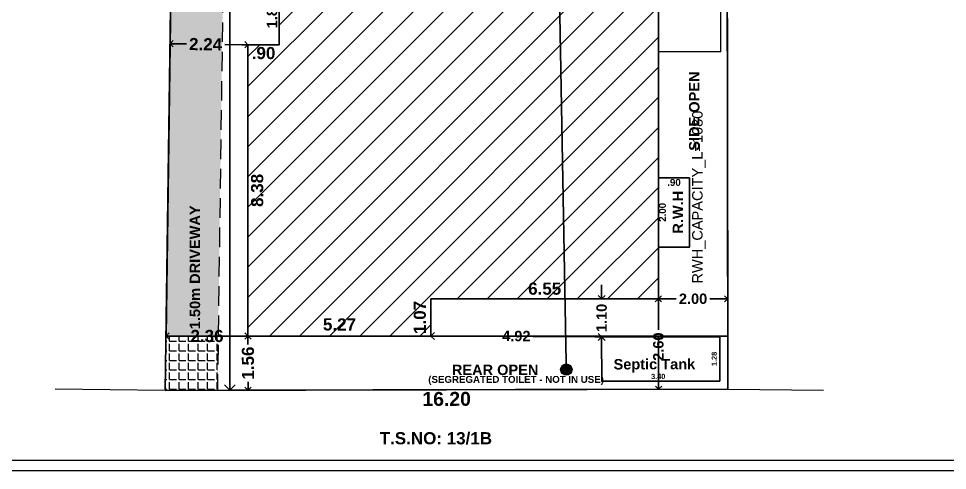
# Model space of a CAD drawing. Header units: metres. Extents: x -1558670 to -1556515, y 43632 to 45317.
# Drawn here: x -1558158.47 to -1558131.72, y 43963.56 to 43976.56 of the extents above; entities that cross this region are included whole.
import ezdxf
from ezdxf.enums import TextEntityAlignment as Align

# ---------------------------------------------------------------- set-up
doc = ezdxf.new("R2010")
doc.units = ezdxf.units.M
doc.header["$LTSCALE"] = 750
doc.header["$MEASUREMENT"] = 0
doc.header["$PDMODE"] = 35
doc.header["$PDSIZE"] = 50
doc.linetypes.add('HIDDEN', pattern=[0.375, 0.25, -0.125])
doc.layers.get('0').update_dxf_attribs({"lineweight": 5})
doc.layers.get('Defpoints').update_dxf_attribs({"lineweight": 0})
for name, color, linetype, lineweight in [('AR_WALL', 7, 'Continuous', 40), ('BLK_1_LVL_0_BLDG_FOOT_PRINT', 1, 'Continuous', 5), ('SEGREGATED_TOILET', 7, 'Continuous', 0)]:
    doc.layers.add(name, color=color, linetype=linetype, lineweight=lineweight)
doc.layers.add('BLK_1_COVERED_AREA', color=140, linetype='Continuous', plot=False)
for name, color, linetype in [('BLK_1_LVL_0_REAR_SETBACK', 11, 'Continuous'), ('BLK_1_LVL_0_SIDE_SETBACK1', 171, 'Continuous'), ('BLK_1_LVL_0_SIDE_SETBACK2', 102, 'Continuous'), ('BLK_1_MAX_HEIGHT_CAL_SET_BACK', 55, 'Continuous'), ('PLOT_BOUNDARY', 70, 'Continuous'), ('RWH', 130, 'Continuous'), ('SEPTIC_TANK_1', 7, 'Continuous')]:
    doc.layers.add(name, color=color, linetype=linetype)
doc.styles.add('Ar Bold', font='arialbd.ttf', dxfattribs={"height": 0.5})
doc.styles.get("Standard").update_dxf_attribs({"font": 'arial.ttf'})
doc.dimstyles.new('~dimensions', dxfattribs={"dimtxt": 0.5, "dimasz": 0.17, "dimexe": 0.05, "dimexo": 0.0625, "dimgap": 0.06, "dimtad": 0, "dimzin": 4, "dimdsep": 46, "dimtxsty": 'Ar Bold', "dimcen": 0.09, "dimse1": 1, "dimse2": 1, "dimsd1": 1, "dimsd2": 1, "dimclrt": 256, "dimadec": 0, "dimazin": 0, "dimtfac": 1, "dimtix": 1, "dimtofl": 0, "dimtmove": 2, "dimatfit": 3, "dimfxl": 0, "dimtolj": 1, "dimtzin": 0, "dimarcsym": 0})
doc.dimstyles.new('~Side open', dxfattribs={"dimtxt": 0.5, "dimasz": 0.18, "dimexe": 0.18, "dimexo": 0.0625, "dimgap": 0.09, "dimtad": 1, "dimzin": 4, "dimdsep": 46, "dimtxsty": 'Ar Bold', "dimblk": 'OPEN90', "dimcen": 0.09, "dimse1": 1, "dimse2": 1, "dimclrd": 252, "dimclrt": 256, "dimadec": 0, "dimazin": 0, "dimtfac": 1, "dimtix": 1, "dimtofl": 0, "dimtmove": 2, "dimatfit": 0, "dimfxl": 0, "dimtzin": 0, "dimarcsym": 0})
pattern_1 = [(0, (0, 0), (0, 0.275), [0.2, -0.075]), (90, (0, 0), (-0.275, 0), [0.2, -0.075])]

# ---------------------------------------------------------------- blocks, each defined once
blk = doc.blocks.new('*D19')
at = {"layer": 'Defpoints', "color": 0}
for p in [(-1558141.678, 43967.325), (-1558138.278, 43967.333), (-1558138.277, 43966.991)]:
    blk.add_point(p, dxfattribs=at)
at = {"insert": (-1558140.049, 43966.261), "char_height": 0.5, "attachment_point": 5, "rotation": 0.1341, "style": 'Ar Bold'}
blk.add_mtext('{\\H0.3x;3.40}', dxfattribs=at)
blk = doc.blocks.new('_Open90')
at = {"layer": 'AR_WALL', "color": 0, "lineweight": -2}
for p, q in [((0, 0), (-1, 0)), ((-0.5, 0.5), (0, 0)), ((0, 0), (-0.5, -0.5))]:
    blk.add_line(p, q, dxfattribs=at)
blk = doc.blocks.new('*D20')
at = {"layer": 'Defpoints', "color": 0}
for p in [(-1558138.929, 43967.404), (-1558138.278, 43967.405), (-1558138.275, 43966.13)]:
    blk.add_point(p, dxfattribs=at)
at = {"insert": (-1558138.436, 43966.766), "char_height": 0.5, "attachment_point": 5, "rotation": 90.1341, "style": 'Ar Bold'}
blk.add_mtext('{\\H0.3x;1.28}', dxfattribs=at)
blk = doc.blocks.new('*D21')
at = {"layer": 'Defpoints', "color": 0}
for p in [(-1558141.678, 43968.494), (-1558141.678, 43968.494), (-1558141.678, 43967.397)]:
    blk.add_point(p, dxfattribs=at)
at = {"layer": 'SEPTIC_TANK_1', "color": 1, "lineweight": -2}
for p, q in [((-1558141.678, 43968.694), (-1558141.678, 43968.894)), ((-1558141.678, 43967.197), (-1558141.678, 43966.997))]:
    blk.add_line(p, q, dxfattribs=at)
at = {"layer": 'SEPTIC_TANK_1', "color": 1, "lineweight": -2, "xscale": 0.2, "yscale": 0.2, "zscale": 0.2}
for p, rotation in [((-1558141.678, 43968.494), 270), ((-1558141.678, 43967.397), 90)]:
    blk.add_blockref('_Open90', p, dxfattribs=dict(at, rotation=rotation))
at = {"layer": 'SEPTIC_TANK_1', "insert": (-1558141.678, 43967.945), "char_height": 0.5, "attachment_point": 5, "rotation": 90, "style": 'Ar Bold'}
blk.add_mtext('{\\H0.6x;1.10}', dxfattribs=at)
blk = doc.blocks.new('*D22')
at = {"layer": 'Defpoints', "color": 0}
for p in [(-1558146.594, 43967.424), (-1558141.678, 43967.397), (-1558141.678, 43967.397)]:
    blk.add_point(p, dxfattribs=at)
at = {"layer": 'SEPTIC_TANK_1', "color": 2, "lineweight": -2}
for p, q in [((-1558146.394, 43967.423), (-1558144.618, 43967.413)), ((-1558141.878, 43967.398), (-1558143.651, 43967.408))]:
    blk.add_line(p, q, dxfattribs=at)
at = {"layer": 'SEPTIC_TANK_1', "color": 2, "lineweight": -2, "xscale": 0.2, "yscale": 0.2, "zscale": 0.2}
for p, rotation in [((-1558146.594, 43967.424), 179.6922264178883), ((-1558141.678, 43967.397), 359.6922264178884)]:
    blk.add_blockref('_Open90', p, dxfattribs=dict(at, rotation=rotation))
at = {"layer": 'SEPTIC_TANK_1', "insert": (-1558144.135, 43967.424), "char_height": 0.5, "attachment_point": 5, "rotation": 359.6922, "style": 'Ar Bold'}
blk.add_mtext('{\\H0.6x;4.92}', dxfattribs=at)
blk = doc.blocks.new('*D23')
at = {"layer": 'Defpoints', "color": 0}
for p in [(-1558140.044, 43971.98), (-1558139.144, 43971.98), (-1558140.044, 43971.843)]:
    blk.add_point(p, dxfattribs=at)
at = {"insert": (-1558139.594, 43971.843), "char_height": 0.5, "attachment_point": 5, "style": 'Ar Bold'}
blk.add_mtext('\\A1;{\\H0.4x;.90}', dxfattribs=at)
blk = doc.blocks.new('*D24')
at = {"layer": 'Defpoints', "color": 0}
for p in [(-1558140.044, 43971.98), (-1558139.926, 43971.98), (-1558140.044, 43969.984)]:
    blk.add_point(p, dxfattribs=at)
at = {"insert": (-1558139.926, 43970.982), "char_height": 0.5, "attachment_point": 5, "rotation": 90, "style": 'Ar Bold'}
blk.add_mtext('\\A1;{\\H0.4x;2.00}', dxfattribs=at)
blk = doc.blocks.new('*D26')
at = {"layer": 'BLK_1_MAX_HEIGHT_CAL_SET_BACK', "color": 6, "lineweight": -2}
for p, q in [((-1558152.386, 43991.525), (-1558152.386, 43979.448)), ((-1558152.386, 43966.167), (-1558152.386, 43978.244))]:
    blk.add_line(p, q, dxfattribs=at)
at = {"layer": 'Defpoints', "color": 0}
for p in [(-1558152.386, 43991.825), (-1558152.386, 43965.867), (-1558152.386, 43965.867)]:
    blk.add_point(p, dxfattribs=at)
at = {"layer": 'BLK_1_MAX_HEIGHT_CAL_SET_BACK', "color": 6, "lineweight": -2, "xscale": 0.3, "yscale": 0.3, "zscale": 0.3}
for p, rotation in [((-1558152.386, 43991.825), 90), ((-1558152.386, 43965.867), 270)]:
    blk.add_blockref('_Open90', p, dxfattribs=dict(at, rotation=rotation))
at = {"layer": 'BLK_1_MAX_HEIGHT_CAL_SET_BACK', "insert": (-1558152.251, 43978.846), "char_height": 0.5, "attachment_point": 5, "rotation": 90, "style": 'Ar Bold'}
blk.add_mtext('{\\H0.6x;\\C6;25.96}', dxfattribs=at)
blk = doc.blocks.new('*D32')
at = {"layer": 'Defpoints', "color": 0}
for p in [(-1558151.107, 43977.604), (-1558150.965, 43977.604), (-1558150.965, 43975.804)]:
    blk.add_point(p, dxfattribs=at)
at = {"insert": (-1558151.17, 43976.687), "char_height": 0.5, "attachment_point": 5, "rotation": 90, "style": 'Ar Bold'}
blk.add_mtext('{\\H0.6x;1.80}', dxfattribs=at)
blk = doc.blocks.new('*D35')
at = {"layer": 'Defpoints', "color": 0}
for p in [(-1558143.295, 43998.95), (-1558143.295, 43998.95), (-1558142.696, 43966.459)]:
    blk.add_point(p, dxfattribs=at)
at = {"layer": 'SEGREGATED_TOILET', "color": 1, "lineweight": -2}
for p, q in [((-1558143.291, 43998.75), (-1558143.006, 43983.301)), ((-1558142.7, 43966.659), (-1558142.984, 43982.108))]:
    blk.add_line(p, q, dxfattribs=at)
at = {"layer": 'SEGREGATED_TOILET', "color": 1, "lineweight": -2, "xscale": 0.2, "yscale": 0.2, "zscale": 0.2}
for p, rotation in [((-1558143.295, 43998.95), 91.05558358760368), ((-1558142.696, 43966.459), 271.0555835876037)]:
    blk.add_blockref('_Open90', p, dxfattribs=dict(at, rotation=rotation))
at = {"layer": 'SEGREGATED_TOILET', "insert": (-1558142.995, 43982.704), "char_height": 0.5, "attachment_point": 5, "rotation": 91.0556, "style": 'Ar Bold'}
blk.add_mtext('{\\H0.6x;\\C1;32.50}', dxfattribs=at)
blk = doc.blocks.new('*D63')
at = {"color": 252, "lineweight": -2}
for p, q in [((-1558151.864, 43967.244), (-1558151.864, 43967.184)), ((-1558151.861, 43966.048), (-1558151.861, 43966.108))]:
    blk.add_line(p, q, dxfattribs=at)
at = {"layer": 'Defpoints', "color": 0}
for p in [(-1558151.865, 43967.424), (-1558151.861, 43965.868), (-1558151.861, 43965.868)]:
    blk.add_point(p, dxfattribs=at)
at = {"color": 252, "lineweight": -2, "xscale": 0.18, "yscale": 0.18, "zscale": 0.18}
for p, rotation in [((-1558151.865, 43967.424), 90.1341412010088), ((-1558151.861, 43965.868), 270.1341412010088)]:
    blk.add_blockref('_Open90', p, dxfattribs=dict(at, rotation=rotation))
at = {"insert": (-1558151.863, 43966.646), "char_height": 0.5, "attachment_point": 5, "rotation": 90.1341, "style": 'Ar Bold'}
blk.add_mtext('{\\H0.7x;1.56}', dxfattribs=at)
blk = doc.blocks.new('*D64')
at = {"color": 252, "lineweight": -2}
for p, q in [((-1558140.044, 43968.314), (-1558140.042, 43967.601)), ((-1558140.038, 43966.076), (-1558140.04, 43966.636))]:
    blk.add_line(p, q, dxfattribs=at)
at = {"layer": 'Defpoints', "color": 0}
for p in [(-1558140.044, 43968.494), (-1558140.038, 43965.896), (-1558140.038, 43965.896)]:
    blk.add_point(p, dxfattribs=at)
at = {"color": 252, "lineweight": -2, "xscale": 0.18, "yscale": 0.18, "zscale": 0.18}
for p, rotation in [((-1558140.044, 43968.494), 90.13414120355115), ((-1558140.038, 43965.896), 270.1341412035512)]:
    blk.add_blockref('_Open90', p, dxfattribs=dict(at, rotation=rotation))
at = {"insert": (-1558140.044, 43967.119), "char_height": 0.5, "attachment_point": 5, "rotation": 90.1341, "style": 'Ar Bold'}
blk.add_mtext('{\\H0.6x;2.60}', dxfattribs=at)
blk = doc.blocks.new('*D65')
at = {"color": 252, "lineweight": -2}
for p, q in [((-1558139.864, 43968.494), (-1558139.529, 43968.494)), ((-1558138.229, 43968.496), (-1558138.564, 43968.496))]:
    blk.add_line(p, q, dxfattribs=at)
at = {"layer": 'Defpoints', "color": 0}
for p in [(-1558140.044, 43968.494), (-1558138.049, 43968.496), (-1558138.049, 43968.496)]:
    blk.add_point(p, dxfattribs=at)
at = {"color": 252, "lineweight": -2, "xscale": 0.18, "yscale": 0.18, "zscale": 0.18}
for p, rotation in [((-1558140.044, 43968.494), 180.0826138582105), ((-1558138.049, 43968.496), 0.08261385821051641)]:
    blk.add_blockref('_Open90', p, dxfattribs=dict(at, rotation=rotation))
at = {"insert": (-1558139.046, 43968.495), "char_height": 0.5, "attachment_point": 5, "rotation": 0.0826, "style": 'Ar Bold'}
blk.add_mtext('{\\H0.6x;2.00}', dxfattribs=at)
blk = doc.blocks.new('*D68')
at = {"color": 252, "lineweight": -2}
for p, q in [((-1558154.043, 43967.424), (-1558153.595, 43967.424)), ((-1558152.045, 43967.424), (-1558152.493, 43967.424))]:
    blk.add_line(p, q, dxfattribs=at)
at = {"layer": 'Defpoints', "color": 0}
for p in [(-1558154.223, 43967.424), (-1558154.223, 43967.424), (-1558151.865, 43967.424)]:
    blk.add_point(p, dxfattribs=at)
at = {"color": 252, "lineweight": -2, "xscale": 0.18, "yscale": 0.18, "zscale": 0.18}
for p, rotation in [((-1558154.223, 43967.424), 179.9999878983851), ((-1558151.865, 43967.424), 359.9999878983851)]:
    blk.add_blockref('_Open90', p, dxfattribs=dict(at, rotation=rotation))
at = {"insert": (-1558153.044, 43967.424), "char_height": 0.5, "attachment_point": 5, "rotation": 360, "style": 'Ar Bold'}
blk.add_mtext('{\\H0.7x;2.36}', dxfattribs=at)
blk = doc.blocks.new('*D69')
at = {"color": 252, "lineweight": -2}
for p, q in [((-1558153.927, 43975.832), (-1558153.638, 43975.828)), ((-1558152.045, 43975.806), (-1558152.53, 43975.813))]:
    blk.add_line(p, q, dxfattribs=at)
at = {"layer": 'Defpoints', "color": 0}
for p in [(-1558154.107, 43975.835), (-1558154.107, 43975.835), (-1558151.865, 43975.804)]:
    blk.add_point(p, dxfattribs=at)
at = {"color": 252, "lineweight": -2, "xscale": 0.18, "yscale": 0.18, "zscale": 0.18}
for p, rotation in [((-1558154.107, 43975.835), 179.2086057743605), ((-1558151.865, 43975.804), 359.2086057743606)]:
    blk.add_blockref('_Open90', p, dxfattribs=dict(at, rotation=rotation))
at = {"insert": (-1558153.084, 43975.82), "char_height": 0.5, "attachment_point": 5, "rotation": 359.2086, "style": 'Ar Bold'}
blk.add_mtext('{\\H0.7x;2.24}', dxfattribs=at)
blk = doc.blocks.new('*D71')
at = {"layer": 'Defpoints', "color": 0}
for p in [(-1558151.865, 43967.524), (-1558151.865, 43967.424), (-1558146.594, 43967.424)]:
    blk.add_point(p, dxfattribs=at)
at = {"insert": (-1558149.229, 43967.756), "char_height": 0.5, "attachment_point": 5, "style": 'Ar Bold'}
blk.add_mtext('{\\H0.7x;\\C1;5.27}', dxfattribs=at)
blk = doc.blocks.new('*D72')
at = {"layer": 'Defpoints', "color": 0}
for p in [(-1558146.594, 43968.494), (-1558146.824, 43967.424), (-1558146.594, 43967.424)]:
    blk.add_point(p, dxfattribs=at)
at = {"insert": (-1558146.913, 43967.959), "char_height": 0.5, "attachment_point": 5, "rotation": 90, "style": 'Ar Bold'}
blk.add_mtext('{\\H0.7x;\\C1;1.07}', dxfattribs=at)
blk = doc.blocks.new('*D73')
at = {"layer": 'Defpoints', "color": 0}
for p in [(-1558146.594, 43968.494), (-1558140.044, 43968.674), (-1558140.044, 43968.494)]:
    blk.add_point(p, dxfattribs=at)
at = {"insert": (-1558143.319, 43968.786), "char_height": 0.5, "attachment_point": 5, "style": 'Ar Bold'}
blk.add_mtext('{\\H0.7x;\\C1;6.55}', dxfattribs=at)
blk = doc.blocks.new('*D74')
at = {"layer": 'Defpoints', "color": 0}
for p in [(-1558151.865, 43975.804), (-1558151.865, 43967.424), (-1558151.413, 43967.424)]:
    blk.add_point(p, dxfattribs=at)
at = {"insert": (-1558151.598, 43971.614), "char_height": 0.5, "width": 1.2998, "attachment_point": 5, "rotation": 90, "style": 'Ar Bold'}
blk.add_mtext('{\\H0.7x;\\C1;8.38}', dxfattribs=at)
blk = doc.blocks.new('*D75')
at = {"layer": 'Defpoints', "color": 0}
for p in [(-1558151.865, 43975.804), (-1558150.965, 43975.804), (-1558151.865, 43975.008)]:
    blk.add_point(p, dxfattribs=at)
at = {"insert": (-1558151.415, 43975.563), "char_height": 0.5, "attachment_point": 5, "style": 'Ar Bold'}
blk.add_mtext('{\\H0.7x;\\C1;.90}', dxfattribs=at)
blk = doc.blocks.new('*D76')
at = {"layer": 'Defpoints', "color": 0}
for p in [(-1558150.965, 43987.765), (-1558150.695, 43987.765), (-1558150.965, 43975.804)]:
    blk.add_point(p, dxfattribs=at)
at = {"insert": (-1558150.716, 43981.784), "char_height": 0.5, "attachment_point": 5, "rotation": 90, "style": 'Ar Bold'}
blk.add_mtext('{\\H0.7x;\\C1;11.96}', dxfattribs=at)
blk = doc.blocks.new('*D82')
at = {"layer": 'Defpoints', "color": 0}
for p in [(-1558140.044, 43987.995), (-1558140.597, 43968.494), (-1558140.044, 43968.494)]:
    blk.add_point(p, dxfattribs=at)
at = {"insert": (-1558140.306, 43978.244), "char_height": 0.5, "attachment_point": 5, "rotation": 90, "style": 'Ar Bold'}
blk.add_mtext('{\\H0.7x;\\C1;19.50}', dxfattribs=at)
blk = doc.blocks.new('*D122')
at = {"layer": 'Defpoints', "color": 0}
for p in [(-1558154.245, 43965.862), (-1558138.045, 43965.9), (-1558154.243, 43964.915)]:
    blk.add_point(p, dxfattribs=at)
at = {"insert": (-1558146.143, 43965.613), "char_height": 0.5, "attachment_point": 5, "rotation": 0.1341, "style": 'Ar Bold'}
blk.add_mtext('{\\H0.8x;16.20}', dxfattribs=at)
blk = doc.blocks.new('*D123')
at = {"layer": 'Defpoints', "color": 0}
for p in [(-1558138.092, 43998.3), (-1558137.494, 43998.301), (-1558138.045, 43965.9)]:
    blk.add_point(p, dxfattribs=at)
at = {"insert": (-1558137.708, 43982.101), "char_height": 0.5, "attachment_point": 5, "rotation": 90.0826, "style": 'Ar Bold'}
blk.add_mtext('{\\H0.8x;32.40}', dxfattribs=at)
blk = doc.blocks.new('*D124')
at = {"layer": 'Defpoints', "color": 0}
for p in [(-1558154.127, 44000.264), (-1558153.77, 44000.259), (-1558154.245, 43965.862)]:
    blk.add_point(p, dxfattribs=at)
at = {"insert": (-1558154.413, 43983.07), "char_height": 0.5, "attachment_point": 5, "rotation": 89.2086, "style": 'Ar Bold'}
blk.add_mtext('{\\H0.8x;34.40}', dxfattribs=at)

msp = doc.modelspace()

# ---------------------------------------------------------------- hatches: boundary and pattern name
h = msp.add_hatch()
h.set_pattern_fill('ANGLE', color=8)
h.set_pattern_definition(pattern_1)
h.paths.add_polyline_path([(-1558152.386, 44000.086), (-1558153.77, 44000.259), (-1558153.886, 43991.825), (-1558152.386, 43991.825)])
h.paths.add_polyline_path([(-1558152.465, 43987.765), (-1558152.442, 43987.765), (-1558152.386, 43991.825), (-1558153.886, 43991.825), (-1558154.223, 43967.424), (-1558152.723, 43967.424), (-1558152.465, 43986.143)])
h.paths.add_polyline_path([(-1558152.834, 43994.061), (-1558152.834, 43997.778), (-1558153.294, 43997.778), (-1558153.294, 43994.061)], flags=24)
h.paths.add_polyline_path([(-1558153.744, 43991.424), (-1558152.543, 43991.424), (-1558152.543, 43992.22), (-1558153.744, 43992.22)], flags=9)
h.paths.add_polyline_path([(-1558153.642, 43967.022), (-1558152.44, 43967.022), (-1558152.44, 43967.819), (-1558153.642, 43967.819)], flags=9)
h.paths.add_polyline_path([(-1558153.691, 43975.424), (-1558152.489, 43975.408), (-1558152.478, 43976.204), (-1558153.68, 43976.221)], flags=24)
h.paths.add_polyline_path([(-1558153.116, 43981.114), (-1558153.116, 43984.831), (-1558153.576, 43984.831), (-1558153.576, 43981.114)], flags=24)
h.paths.add_polyline_path([(-1558153.16, 43967.544), (-1558153.16, 43971.261), (-1558153.62, 43971.261), (-1558153.62, 43967.544)], flags=24)
h = msp.add_hatch()
h.set_pattern_fill('ANSI31', color=8, scale=4.9)
h.set_pattern_definition([(45, (0, 0), (-0.43310290348, 0.43310290348), [])])
h.paths.add_polyline_path([(-1558140.044, 43986.604), (-1558140.295, 43986.604), (-1558140.295, 43984.804), (-1558146.295, 43984.804), (-1558146.295, 43985.265), (-1558150.965, 43985.265), (-1558150.965, 43975.804), (-1558151.865, 43975.804), (-1558151.865, 43967.424), (-1558146.594, 43967.424), (-1558146.594, 43968.494), (-1558140.044, 43968.494)])
h.paths.add_polyline_path([(-1558143.923, 43968.384), (-1558142.721, 43968.384), (-1558142.721, 43969.181), (-1558143.923, 43969.181)], flags=25)
h.paths.add_polyline_path([(-1558146.512, 43967.349), (-1558146.512, 43968.551), (-1558147.308, 43968.551), (-1558147.308, 43967.349)], flags=9)
h.paths.add_polyline_path([(-1558149.83, 43967.354), (-1558148.628, 43967.354), (-1558148.628, 43968.151), (-1558149.83, 43968.151)], flags=9)
h.paths.add_polyline_path([(-1558151.197, 43971.014), (-1558151.197, 43972.216), (-1558151.993, 43972.216), (-1558151.993, 43971.014)], flags=9)
h.paths.add_polyline_path([(-1558151.885, 43975.162), (-1558150.955, 43975.162), (-1558150.955, 43975.958), (-1558151.885, 43975.958)], flags=9)
h.paths.add_polyline_path([(-1558150.315, 43981.037), (-1558150.315, 43982.511), (-1558151.111, 43982.511), (-1558151.111, 43981.037)], flags=24)
h.paths.add_polyline_path([(-1558142.621, 43982.064), (-1558142.645, 43983.363), (-1558143.364, 43983.35), (-1558143.34, 43982.051)], flags=24)
h.paths.add_polyline_path([(-1558139.905, 43977.5), (-1558139.905, 43978.974), (-1558140.701, 43978.974), (-1558140.701, 43977.5)], flags=9)
h.paths.add_polyline_path([(-1558147.343, 43977.343), (-1558144.201, 43977.343), (-1558144.201, 43977.886), (-1558147.343, 43977.886)], flags=24)
h.paths.add_polyline_path([(-1558147.36, 43978.907), (-1558144.11, 43978.907), (-1558144.11, 43979.45), (-1558147.36, 43979.45)], flags=24)
h.paths.add_polyline_path([(-1558147.143, 43978.11), (-1558144.381, 43978.11), (-1558144.381, 43978.653), (-1558147.143, 43978.653)], flags=24)
h = msp.add_hatch()
h.set_pattern_fill('ANGLE', color=8)
h.set_pattern_definition(pattern_1)
h.paths.add_polyline_path([(-1558152.723, 43967.424), (-1558154.223, 43967.424), (-1558154.245, 43965.862), (-1558152.745, 43965.866)])
h.paths.add_polyline_path([(-1558153.642, 43967.022), (-1558152.44, 43967.022), (-1558152.44, 43967.819), (-1558153.642, 43967.819)], flags=9)
h = msp.add_hatch(color=256)
h.dxf.hatch_style = 1
h.paths.add_polyline_path([(-1558142.86, 43966.459, 1), (-1558142.532, 43966.459, 1)])

# ---------------------------------------------------------------- linework, layer by layer
for p, q in [((-1558154.245, 43965.862), (-1558153.77, 44000.259)), ((-1558138.092, 43998.3), (-1558138.045, 43965.9)), ((-1558150.965, 43975.804), (-1558150.965, 43987.765)), ((-1558140.044, 43968.494), (-1558140.044, 43987.995)), ((-1558138.244, 43975.604), (-1558138.244, 43984.804)), ((-1558151.865, 43967.424), (-1558151.865, 43975.804)), ((-1558151.865, 43975.804), (-1558150.965, 43975.804)), ((-1558138.244, 43975.604), (-1558140.044, 43975.604)), ((-1558146.594, 43968.494), (-1558140.044, 43968.494)), ((-1558146.594, 43968.494), (-1558146.594, 43967.424)), ((-1558146.594, 43967.424), (-1558151.865, 43967.424)), ((-1558154.245, 43965.862), (-1558157.416, 43965.896)), ((-1558154.245, 43965.862), (-1558138.045, 43965.9)), ((-1558138.045, 43965.9), (-1558135.287, 43965.871))]:
    msp.add_line(p, q)
at = {"color": 6}
msp.add_line((-1558154.245, 43965.862), (-1558153.77, 44000.259), dxfattribs=at)
at = {"linetype": 'HIDDEN', "ltscale": 0.003}
msp.add_line((-1558152.272, 44000.072), (-1558152.745, 43965.866), dxfattribs=at)
at = {"color": 3}
msp.add_line((-1558154.245, 43965.862), (-1558138.045, 43965.9), dxfattribs=at)
msp.add_lwpolyline([(-1558089.458, 44021.177), (-1558180.22, 44021.177), (-1558180.22, 43963.559), (-1558089.458, 43963.559)], close=True)
at = {"color": 5}
msp.add_lwpolyline([(-1558179.927, 43963.852), (-1558089.752, 43963.852), (-1558089.752, 44020.884), (-1558179.927, 44020.884)], close=True, dxfattribs=at)
msp.add_circle((-1558142.696, 43966.459), 0.164)
at = {"layer": 'BLK_1_COVERED_AREA', "color": 140}
msp.add_lwpolyline([(-1558150.965, 43975.804), (-1558151.865, 43975.804), (-1558151.865, 43967.424), (-1558146.594, 43967.424), (-1558146.594, 43968.494), (-1558140.044, 43968.494), (-1558140.044, 43987.995), (-1558146.295, 43987.995), (-1558146.295, 43991.825), (-1558152.386, 43991.825), (-1558152.386, 43987.765), (-1558150.965, 43987.765)], close=True, dxfattribs=at)
at = {"layer": 'BLK_1_LVL_0_BLDG_FOOT_PRINT', "color": 1}
msp.add_lwpolyline([(-1558150.965, 43975.804), (-1558151.865, 43975.804), (-1558151.865, 43967.424), (-1558146.594, 43967.424), (-1558146.594, 43968.494), (-1558140.044, 43968.494), (-1558140.044, 43987.995), (-1558146.295, 43987.995), (-1558146.295, 43991.825), (-1558152.386, 43991.825), (-1558152.386, 43987.765), (-1558150.965, 43987.765)], close=True, dxfattribs=at)
at = {"layer": 'BLK_1_LVL_0_REAR_SETBACK', "color": 11}
msp.add_lwpolyline([(-1558140.044, 43967.424), (-1558146.594, 43967.424), (-1558151.865, 43967.424), (-1558152.386, 43967.424), (-1558152.386, 43965.867), (-1558140.044, 43965.896)], close=True, dxfattribs=at)
at = {"layer": 'BLK_1_LVL_0_SIDE_SETBACK1', "color": 171}
msp.add_lwpolyline([(-1558138.082, 43991.825), (-1558146.295, 43991.825), (-1558146.295, 43987.995), (-1558140.044, 43987.995), (-1558140.044, 43968.494), (-1558146.594, 43968.494), (-1558146.594, 43967.424), (-1558138.047, 43967.424)], close=True, dxfattribs=at)
at = {"layer": 'BLK_1_LVL_0_SIDE_SETBACK2', "color": 102}
msp.add_lwpolyline([(-1558150.965, 43987.765), (-1558152.386, 43987.765), (-1558152.386, 43991.825), (-1558153.886, 43991.825), (-1558154.223, 43967.424), (-1558151.865, 43967.424), (-1558151.865, 43975.804), (-1558150.965, 43975.804)], close=True, dxfattribs=at)
at = {"layer": 'PLOT_BOUNDARY', "color": 70}
msp.add_lwpolyline([(-1558138.092, 43998.3), (-1558153.77, 44000.259), (-1558154.245, 43965.862), (-1558138.045, 43965.9)], close=True, dxfattribs=at)
at = {"layer": 'RWH', "color": 130}
msp.add_lwpolyline([(-1558139.144, 43971.98), (-1558139.144, 43969.984), (-1558140.044, 43969.984), (-1558140.044, 43971.98)], close=True, dxfattribs=at)
at = {"layer": 'SEPTIC_TANK_1', "color": 146}
msp.add_lwpolyline([(-1558138.275, 43966.13), (-1558138.278, 43967.405), (-1558141.678, 43967.397), (-1558141.675, 43966.122)], close=True, dxfattribs=at)

# ---------------------------------------------------------------- texts
at = {"color": 7, "style": 'Ar Bold'}
for s, rotation, p in [('SIDE OPEN', 90, (-1558138.861, 43972.755)), ('1.50m DRIVEWAY', 90, (-1558153.242, 43967.621)), ('Septic Tank', 0.1929, (-1558141.335, 43966.462))]:
    msp.add_text(s, height=0.3, rotation=rotation, dxfattribs=at).set_placement(p)
at = {"style": 'Ar Bold'}
msp.add_text('R.W.H', height=0.3, rotation=90, dxfattribs=at).set_placement((-1558139.331, 43971.604), align=Align.RIGHT)
at = {"color": 7, "style": 'Ar Bold'}
for s, height, p in [('REAR OPEN', 0.3, (-1558145.992, 43966.301)), ('T.S.NO: 13/1B', 0.35, (-1558148.069, 43964.309))]:
    msp.add_text(s, height=height, dxfattribs=at).set_placement(p)
at = {"style": 'Ar Bold'}
msp.add_text('(SEGREGATED TOILET - NOT IN USE)', height=0.2, dxfattribs=at).set_placement((-1558146.672, 43966.077))
at = {"layer": 'RWH', "color": 130, "insert": (-1558139.072, 43968.935), "char_height": 0.3, "attachment_point": 1, "rotation": 90}
msp.add_mtext_dynamic_manual_height_columns('RWH_CAPACITY_L=1080', width=0.53899, gutter_width=2.5, heights=[0], dxfattribs=at)

# ---------------------------------------------------------------- dimensions: what is measured, and where the dimension line sits
for base, p1, p2, angle, text, override, picture, middle in [((-1558154.127, 44000.264), (-1558154.245, 43965.862), (-1558153.77, 44000.259), 89.2086, '{\\H0.8x;<>}', {"dimsd1": 1, "dimsd2": 1}, '*D124', (-1558154.413, 43983.07)), ((-1558137.494, 43998.301), (-1558138.045, 43965.9), (-1558138.092, 43998.3), 90.0826, '{\\H0.8x;<>}', {"dimsd1": 1, "dimsd2": 1}, '*D123', (-1558137.708, 43982.101)), ((-1558150.695, 43987.765), (-1558150.965, 43975.804), (-1558150.965, 43987.765), 90, '{\\H0.7x;\\C1;<>}', {"dimsd1": 1, "dimsd2": 1}, '*D76', (-1558150.716, 43981.784)), ((-1558140.597, 43968.494), (-1558140.044, 43987.995), (-1558140.044, 43968.494), 270, '{\\H0.7x;\\C1;<>}', {"dimsd1": 1, "dimsd2": 1}, '*D82', (-1558140.306, 43978.244)), ((-1558151.107, 43977.604), (-1558150.965, 43975.804), (-1558150.965, 43977.604), 90, '{\\H0.6x;<>}', {"dimsd1": 1, "dimsd2": 1}, '*D32', (-1558151.17, 43976.687)), ((-1558151.413, 43967.424), (-1558151.865, 43975.804), (-1558151.865, 43967.424), 270, '{\\H0.7x;\\C1;<>}', {"dimsd1": 1, "dimsd2": 1}, '*D74', (-1558151.598, 43971.614)), ((-1558151.865, 43975.008), (-1558150.965, 43975.804), (-1558151.865, 43975.804), 180, '{\\H0.7x;\\C1;<>}', {"dimsd1": 1, "dimsd2": 1}, '*D75', (-1558151.415, 43975.563)), ((-1558140.044, 43968.674), (-1558146.594, 43968.494), (-1558140.044, 43968.494), 0, '{\\H0.7x;\\C1;<>}', {"dimsd1": 1, "dimsd2": 1}, '*D73', (-1558143.319, 43968.786)), ((-1558146.824, 43967.424), (-1558146.594, 43968.494), (-1558146.594, 43967.424), 270, '{\\H0.7x;\\C1;<>}', {"dimsd1": 1, "dimsd2": 1}, '*D72', (-1558146.913, 43967.959)), ((-1558151.865, 43967.524), (-1558146.594, 43967.424), (-1558151.865, 43967.424), 180, '{\\H0.7x;\\C1;<>}', {"dimsd1": 1, "dimsd2": 1}, '*D71', (-1558149.229, 43967.756)), ((-1558138.929029, 43967.403644), (-1558138.275218, 43966.130171), (-1558138.278203, 43967.405167), 90.134141, '{\\H0.3x;<>}', {"dimtxt": 1, "dimtad": 0, "dimsd1": 1, "dimsd2": 1}, '*D20', (-1558138.436304, 43966.766145)), ((-1558138.277, 43966.991), (-1558141.678, 43967.325), (-1558138.278, 43967.333), 0.1341, '{\\H0.3x;<>}', {"dimtxt": 1, "dimtad": 0, "dimsd1": 1, "dimsd2": 1}, '*D19', (-1558140.049, 43966.261)), ((-1558154.243, 43964.915), (-1558138.045, 43965.9), (-1558154.245, 43965.862), 180.1341, '{\\H0.8x;<>}', {"dimsd1": 1, "dimsd2": 1}, '*D122', (-1558146.143, 43965.613))]:
    dim = msp.add_linear_dim(base=base, p1=p1, p2=p2, angle=angle, text=text, dimstyle='~Side open', override=override)
    dim.commit()
    dim.dimension.update_dxf_attribs({"geometry": picture, "text_midpoint": middle, "dimtype": 161})
for base, p1, p2, angle, text, picture, middle in [((-1558154.107, 43975.835), (-1558151.865, 43975.804), (-1558154.107, 43975.835), 179.2086, '{\\H0.7x;<>}', '*D69', (-1558153.084, 43975.82)), ((-1558138.049, 43968.496), (-1558140.044, 43968.494), (-1558138.049, 43968.496), 0.0826, '{\\H0.6x;<>}', '*D65', (-1558139.046, 43968.495)), ((-1558140.038, 43965.896), (-1558140.044, 43968.494), (-1558140.038, 43965.896), 270.1341, '{\\H0.6x;<>}', '*D64', (-1558140.044, 43967.119)), ((-1558154.223, 43967.424), (-1558151.865, 43967.424), (-1558154.223, 43967.424), 180, '{\\H0.7x;<>}', '*D68', (-1558153.044, 43967.424)), ((-1558151.861, 43965.868), (-1558151.865, 43967.424), (-1558151.861, 43965.868), 270.1341, '{\\H0.7x;<>}', '*D63', (-1558151.863, 43966.646))]:
    dim = msp.add_linear_dim(base=base, p1=p1, p2=p2, angle=angle, text=text, dimstyle='~Side open')
    dim.commit()
    dim.dimension.update_dxf_attribs({"geometry": picture, "text_midpoint": middle, "dimtype": 161})
for p1, distance, picture, middle in [((-1558140.044, 43969.984), -0.118, '*D24', (-1558139.926, 43970.982)), ((-1558139.144, 43971.98), 0.137, '*D23', (-1558139.594, 43971.843))]:
    dim = msp.add_aligned_dim(p1=p1, p2=(-1558140.044, 43971.98), distance=distance, text='{\\H0.4x;<>}', dimstyle='~dimensions')
    dim.commit()
    dim.dimension.update_dxf_attribs({"geometry": picture, "text_midpoint": middle})
at = {"layer": 'BLK_1_MAX_HEIGHT_CAL_SET_BACK', "color": 6}
dim = msp.add_linear_dim(base=(-1558152.386, 43965.867), p1=(-1558152.386, 43991.825), p2=(-1558152.386, 43965.867), angle=270, text='{\\H0.6x;\\C6;<>}', dimstyle='~Side open', override={"dimtxt": 1, "dimasz": 0.3, "dimtad": 0, "dimclrd": 6}, dxfattribs=at)
dim.commit()
dim.dimension.update_dxf_attribs({"geometry": '*D26', "text_midpoint": (-1558152.251, 43978.846), "dimtype": 161})
at = {"layer": 'SEGREGATED_TOILET', "color": 1}
dim = msp.add_linear_dim(base=(-1558143.295, 43998.95), p1=(-1558142.696, 43966.459), p2=(-1558143.295, 43998.95), angle=91.0556, text='{\\H0.6x;\\C1;<>}', dimstyle='~Side open', override={"dimtxt": 1, "dimasz": 0.2, "dimtad": 0, "dimclrd": 1}, dxfattribs=at)
dim.commit()
dim.dimension.update_dxf_attribs({"geometry": '*D35', "text_midpoint": (-1558142.995, 43982.704), "dimtype": 161})
at = {"layer": 'SEPTIC_TANK_1', "color": 1}
dim = msp.add_linear_dim(base=(-1558141.678, 43968.494), p1=(-1558141.678, 43967.397), p2=(-1558141.678, 43968.494), angle=90, text='{\\H0.6x;<>}', dimstyle='~Side open', override={"dimtxt": 1, "dimasz": 0.2, "dimtad": 0, "dimclrd": 1}, dxfattribs=at)
dim.commit()
dim.dimension.update_dxf_attribs({"geometry": '*D21', "text_midpoint": (-1558141.678, 43967.945), "dimtype": 161})
at = {"layer": 'SEPTIC_TANK_1', "color": 2}
dim = msp.add_linear_dim(base=(-1558141.678, 43967.397), p1=(-1558146.594, 43967.424), p2=(-1558141.678, 43967.397), angle=359.6922, text='{\\H0.6x;<>}', dimstyle='~Side open', override={"dimtxt": 1, "dimasz": 0.2, "dimtad": 0, "dimclrd": 2}, dxfattribs=at)
dim.commit()
dim.dimension.update_dxf_attribs({"geometry": '*D22', "text_midpoint": (-1558144.135, 43967.424), "dimtype": 161})

doc.saveas('drawing.dxf')
